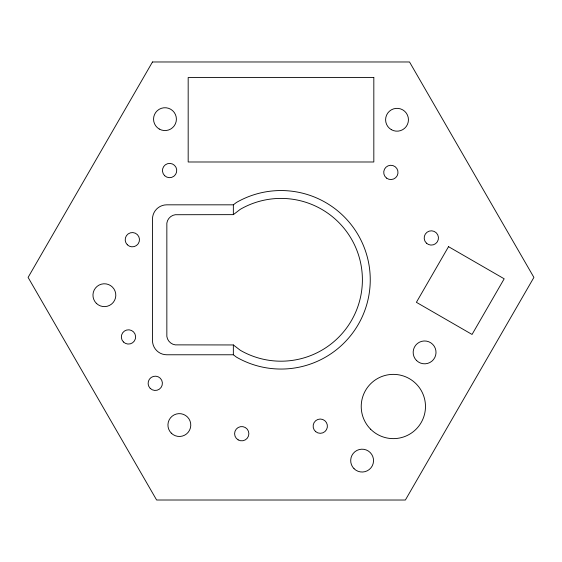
<?xml version="1.0" encoding="UTF-8"?>
<svg xmlns="http://www.w3.org/2000/svg" width="562" height="562" viewBox="0 0 562 562"><rect width="100%" height="100%" fill="white"/><g stroke="black" fill="none" stroke-linecap="round" stroke-linejoin="round"><path stroke-width="0.84" d="M233.349 204.828L236.377 202.503A89.253 89.253 0 0 1 370.253 279.799A89.253 89.253 0 0 1 236.377 357.095L233.349 354.77L166.759 354.77A14.282 14.282 0 0 1 152.478 340.488L152.478 219.11A14.282 14.282 0 0 1 166.759 204.828L233.349 204.828L233.349 214.642L175.295 214.726C170.996 215.246 167.364 218.878 166.844 223.177L166.844 336.42C167.364 340.72 170.996 344.351 175.295 344.871L233.349 344.956L240.304 350.288A81.399 81.399 0 0 0 362.399 279.799A81.399 81.399 0 0 0 240.304 209.31L233.349 214.642M233.349 344.956L233.349 354.77M152.478 61.975L28.1 277.41L156.622 500.011L405.378 500.025L533.9 277.41L409.522 61.975L152.478 61.975M448.532 246.669L416.4 302.321L472.052 334.453L504.184 278.801L448.532 246.669M373.821 77.528L188.179 77.528L188.179 161.989L373.821 161.989L373.821 77.528M159.264 129.042A11.423 11.423 0 0 0 176.398 119.151A11.423 11.423 0 0 0 159.264 109.253A11.423 11.423 0 0 0 159.264 129.042M315.725 431.679A7.137 7.137 0 0 0 327.309 427.352A7.137 7.137 0 0 0 317.776 419.484A7.137 7.137 0 0 0 315.725 431.679M96.306 303.276A11.423 11.423 0 0 0 115.421 298.155A11.423 11.423 0 0 0 101.427 284.161A11.423 11.423 0 0 0 96.306 303.276M238.162 439.884A7.137 7.137 0 0 0 248.868 433.702A7.137 7.137 0 0 0 238.162 427.52A7.137 7.137 0 0 0 238.162 439.884M171.277 433.126A11.423 11.423 0 0 0 190.392 428.005A11.423 11.423 0 0 0 176.398 414.018A11.423 11.423 0 0 0 171.277 433.126M164.701 175.73A7.137 7.137 0 0 0 176.552 172.183A7.137 7.137 0 0 0 167.553 163.697A7.137 7.137 0 0 0 164.701 175.73M123.436 341.984A7.137 7.137 0 0 0 135.379 338.788A7.137 7.137 0 0 0 126.64 330.042A7.137 7.137 0 0 0 123.436 341.984M127.328 244.786A7.137 7.137 0 0 0 139.25 241.491A7.137 7.137 0 0 0 130.44 232.816A7.137 7.137 0 0 0 127.328 244.786M150.209 388.363A7.137 7.137 0 0 0 162.158 385.16A7.137 7.137 0 0 0 153.412 376.414A7.137 7.137 0 0 0 150.209 388.363M386.565 178.112A7.137 7.137 0 0 0 397.952 173.279A7.137 7.137 0 0 0 388.075 165.839A7.137 7.137 0 0 0 386.565 178.112M416.512 360.474A11.423 11.423 0 0 0 435.627 355.353A11.423 11.423 0 0 0 421.633 341.359A11.423 11.423 0 0 0 416.512 360.474M426.425 243.149A7.137 7.137 0 0 0 438.269 239.602A7.137 7.137 0 0 0 429.27 231.115A7.137 7.137 0 0 0 426.425 243.149M354.039 468.687A11.423 11.423 0 0 0 373.147 463.566A11.423 11.423 0 0 0 359.16 449.572A11.423 11.423 0 0 0 354.039 468.687M370.632 429.22A32.132 32.132 0 0 0 424.387 414.819A32.132 32.132 0 0 0 385.04 375.465A32.132 32.132 0 0 0 370.632 429.22M391.314 129.653A11.423 11.423 0 0 0 408.448 119.755A11.423 11.423 0 0 0 391.314 109.864A11.423 11.423 0 0 0 391.314 129.653"/></g></svg>
